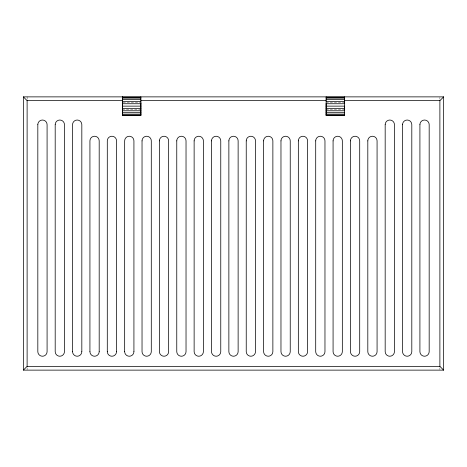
<?xml version="1.0" encoding="UTF-8"?>
<svg xmlns="http://www.w3.org/2000/svg" width="467" height="467" viewBox="0 0 467 467"><rect width="100%" height="100%" fill="white"/><g stroke="black" fill="none" stroke-linecap="round" stroke-linejoin="round"><path stroke-width="0.35" stroke-dasharray="2.33 1.75" d="M27.115 369.543L27.115 367.809M27.115 99.191L27.115 96.873M439.885 369.549L439.885 367.809M439.885 99.191L439.885 97.457M123.06 102.664L140.158 102.664M326.129 102.664L343.94 102.664M122.348 109.611L140.158 109.611M326.129 109.611L343.94 109.611"/><path stroke-width="0.7" d="M23.35 370.127L23.35 96.873L443.65 96.873L443.65 370.127L23.35 370.127L27.115 366.362L439.885 366.367L443.65 370.127M27.115 366.362L27.115 100.639L23.35 96.873M72.56 351.598L72.56 124.66A4.629 4.629 0 0 1 77.189 120.031A4.629 4.629 0 0 1 81.824 124.66L81.824 351.598M89.927 351.598L89.927 140.871A4.629 4.629 0 0 1 94.562 136.241A4.629 4.629 0 0 1 99.191 140.871L99.191 351.598M107.293 351.598L107.293 140.871A4.629 4.629 0 0 1 111.928 136.241A4.629 4.629 0 0 1 116.557 140.871L116.557 351.598M122.348 102.664L122.348 115.402L140.871 115.402L140.871 96.873M124.66 351.598L124.666 140.871A4.629 4.629 0 0 1 129.295 136.241A4.629 4.629 0 0 1 133.924 140.871L133.924 351.598M140.871 115.396L140.871 102.664M326.129 115.402L326.129 108.233M326.129 107.877L326.129 103.68M344.652 115.402L344.652 100.639L439.885 100.639L443.65 96.873M439.885 366.367L439.885 100.639M122.348 97.189L140.871 97.189M326.129 97.189L344.652 97.189M122.348 98.111L140.871 98.111M326.129 98.111L344.652 98.111M122.348 99.588L140.871 99.582M326.129 99.582L344.652 99.582M27.115 100.639L122.348 100.633L122.348 96.873L122.348 115.402M140.871 100.639L326.129 100.639M122.348 101.502L140.871 101.502M326.129 101.502L344.652 101.502M122.348 103.738L140.871 103.738M326.129 103.738L344.652 103.738L344.652 96.873M122.348 106.132L140.871 106.132M326.129 106.132L344.652 106.132L344.652 108.531L326.129 108.531M122.348 108.531L140.871 108.531M122.348 110.767L140.871 110.767M326.129 110.767L344.652 110.767M122.348 112.687L140.871 112.681M326.129 112.687L344.652 112.687M122.348 114.158L140.871 114.158M326.129 114.158L344.652 114.158M122.348 115.08L140.871 115.08M326.129 115.08L344.652 115.08M344.652 115.402L326.129 115.402L326.129 96.873M344.652 109.144L344.652 109.611M99.191 351.598A4.629 4.629 0 0 1 94.556 356.233A4.629 4.629 0 0 1 89.927 351.598M116.557 351.598A4.629 4.629 0 0 1 111.928 356.233A4.629 4.629 0 0 1 107.293 351.598M133.924 351.598A4.629 4.629 0 0 1 129.295 356.233A4.629 4.629 0 0 1 124.66 351.598M81.824 351.598A4.629 4.629 0 0 1 77.189 356.233A4.629 4.629 0 0 1 72.56 351.598M37.827 124.66L37.821 351.598A4.629 4.629 0 0 0 42.456 356.233A4.629 4.629 0 0 0 47.085 351.598L47.085 124.66A4.629 4.629 0 0 0 42.456 120.031A4.629 4.629 0 0 0 37.827 124.66M55.194 124.66L55.194 351.598A4.629 4.629 0 0 0 59.823 356.233A4.629 4.629 0 0 0 64.452 351.598L64.458 124.66A4.629 4.629 0 0 0 59.823 120.031A4.629 4.629 0 0 0 55.194 124.66M142.032 140.871L142.032 351.598A4.629 4.629 0 0 0 146.661 356.233A4.629 4.629 0 0 0 151.29 351.598L151.296 140.871A4.629 4.629 0 0 0 146.661 136.241A4.629 4.629 0 0 0 142.032 140.871M159.399 140.871L159.399 351.598A4.629 4.629 0 0 0 164.028 356.233A4.629 4.629 0 0 0 168.657 351.598L168.663 140.871A4.629 4.629 0 0 0 164.028 136.241A4.629 4.629 0 0 0 159.399 140.871M176.765 140.871L176.765 351.598A4.629 4.629 0 0 0 181.394 356.233A4.629 4.629 0 0 0 186.029 351.598L186.029 140.871A4.629 4.629 0 0 0 181.4 136.241A4.629 4.629 0 0 0 176.765 140.871M194.132 140.871L194.132 351.598A4.629 4.629 0 0 0 198.761 356.233A4.629 4.629 0 0 0 203.396 351.598L203.396 140.871A4.629 4.629 0 0 0 198.767 136.241A4.629 4.629 0 0 0 194.132 140.871M211.504 140.871L211.498 351.598A4.629 4.629 0 0 0 216.133 356.233A4.629 4.629 0 0 0 220.763 351.598L220.763 140.871A4.629 4.629 0 0 0 216.133 136.241A4.629 4.629 0 0 0 211.504 140.871M228.871 140.871L228.865 351.598A4.629 4.629 0 0 0 233.5 356.233A4.629 4.629 0 0 0 238.129 351.598L238.129 140.871A4.629 4.629 0 0 0 233.5 136.241A4.629 4.629 0 0 0 228.871 140.871M246.237 140.871L246.237 351.598A4.629 4.629 0 0 0 250.867 356.233A4.629 4.629 0 0 0 255.496 351.598L255.502 140.871A4.629 4.629 0 0 0 250.867 136.241A4.629 4.629 0 0 0 246.237 140.871M263.604 140.871L263.604 351.598A4.629 4.629 0 0 0 268.233 356.233A4.629 4.629 0 0 0 272.868 351.598L272.868 140.871A4.629 4.629 0 0 0 268.233 136.241A4.629 4.629 0 0 0 263.604 140.871M280.971 140.871L280.971 351.598A4.629 4.629 0 0 0 285.6 356.233A4.629 4.629 0 0 0 290.235 351.598L290.235 140.871A4.629 4.629 0 0 0 285.606 136.241A4.629 4.629 0 0 0 280.971 140.871M298.337 140.871L298.337 351.604A4.629 4.629 0 0 0 302.972 356.233A4.629 4.629 0 0 0 307.601 351.604L307.601 140.871A4.629 4.629 0 0 0 302.972 136.241A4.629 4.629 0 0 0 298.337 140.871M315.71 140.871L315.704 351.604A4.629 4.629 0 0 0 320.339 356.233A4.629 4.629 0 0 0 324.968 351.598L324.968 140.871A4.629 4.629 0 0 0 320.339 136.241A4.629 4.629 0 0 0 315.71 140.871M333.076 140.871L333.076 351.604A4.629 4.629 0 0 0 337.705 356.233A4.629 4.629 0 0 0 342.334 351.604L342.34 140.871A4.629 4.629 0 0 0 337.705 136.241A4.629 4.629 0 0 0 333.076 140.871M350.443 140.871L350.443 351.604A4.629 4.629 0 0 0 355.072 356.233A4.629 4.629 0 0 0 359.707 351.598L359.707 140.871A4.629 4.629 0 0 0 355.072 136.241A4.629 4.629 0 0 0 350.443 140.876M367.809 140.871L367.809 351.604A4.629 4.629 0 0 0 372.438 356.233A4.629 4.629 0 0 0 377.073 351.604L377.073 140.871A4.629 4.629 0 0 0 372.444 136.241A4.629 4.629 0 0 0 367.809 140.876M385.176 124.666L385.176 351.604A4.629 4.629 0 0 0 389.811 356.233A4.629 4.629 0 0 0 394.44 351.604L394.44 124.666A4.629 4.629 0 0 0 389.811 120.031A4.629 4.629 0 0 0 385.176 124.666M402.548 124.666L402.542 351.604A4.629 4.629 0 0 0 407.177 356.233A4.629 4.629 0 0 0 411.806 351.604L411.806 124.666A4.629 4.629 0 0 0 407.177 120.031A4.629 4.629 0 0 0 402.548 124.666M419.915 124.666L419.915 351.604A4.629 4.629 0 0 0 424.544 356.233A4.629 4.629 0 0 0 429.173 351.604L429.179 124.666A4.629 4.629 0 0 0 424.544 120.031A4.629 4.629 0 0 0 419.915 124.666"/></g></svg>
